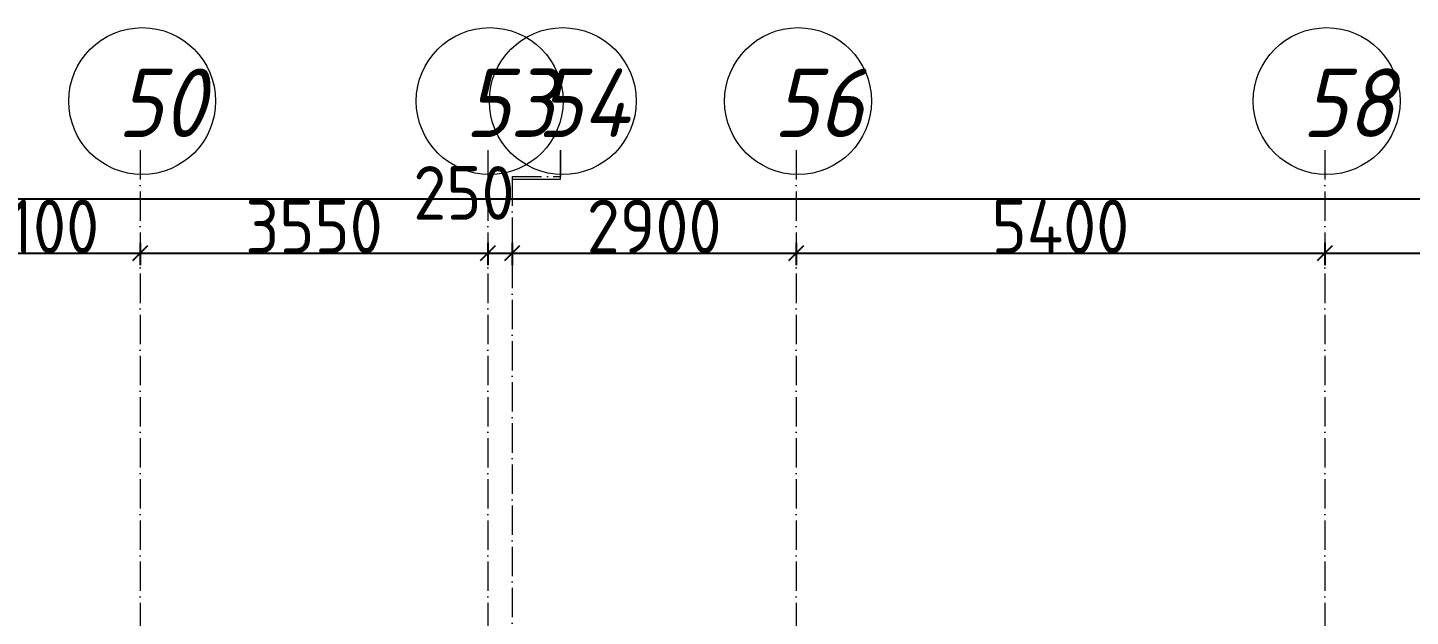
# Model space of a CAD drawing. Header units: millimetres. Extents: x -12989 to 629078, y -109036 to 555275.
# Drawn here: x 586468 to 600593, y 176917 to 182930 of the extents above; entities that cross this region are included whole.
import ezdxf

# ---------------------------------------------------------------- set-up
doc = ezdxf.new("R2010")
doc.units = ezdxf.units.MM
doc.linetypes.add('50_200_ШТРИХ_1Т_ш5_п1_п1_', pattern=[700, 500, -100, 0, -100])
for name, color, linetype, lineweight in [('A-____-____-DIMS', 7, 'Continuous', 9), ('S-GRID-____-IDEN', 7, 'Continuous', 9), ('S-GRID-____-OTLN', 7, 'Continuous', 9), ('S-GRID-____-OTLN-1', 7, '50_200_ШТРИХ_1Т_ш5_п1_п1_', 9)]:
    doc.layers.add(name, color=color, linetype=linetype, lineweight=lineweight)
doc.styles.add('ISOCPEUR_I_9', font='isocpeui.ttf', dxfattribs={"width": 0.9, "height": 250})
doc.styles.add('СПДС', font='isocpeur.ttf', dxfattribs={"width": 0.9})
doc.dimstyles.new('ISO-2_5_0_9К_БОЛЬШОЙ_ОСИ', dxfattribs={"dimscale": 304.8, "dimtxt": 248.995294, "dimasz": 0.492126, "dimexe": 0.393701, "dimexo": 0, "dimgap": 0, "dimtad": 1, "dimdec": 0, "dimzin": 0, "dimdsep": 46, "dimtxsty": 'ISOCPEUR_I_9', "dimblk1": 'OBLIQUE', "dimblk2": 'OBLIQUE', "dimsah": 1, "dimcen": 0.09, "dimdle": 0.393701, "dimazin": 0, "dimtfac": 1, "dimtdec": 4, "dimtix": 1, "dimtmove": 0, "dimatfit": 3, "dimfxl": 1, "dimtvp": 1, "dimtolj": 1, "dimtzin": 0, "dimarcsym": 2})
doc.dimstyles.new('ISO-2_5_0_9К_БОЛЬШОЙ_ОСИ_1', dxfattribs={"dimscale": 304.8, "dimtxt": 248.995294, "dimasz": 0.492126, "dimexe": 0.393701, "dimexo": 0, "dimgap": 0, "dimtad": 1, "dimdec": 0, "dimzin": 0, "dimdsep": 46, "dimtxsty": 'ISOCPEUR_I_9', "dimblk1": 'OBLIQUE', "dimblk2": 'OBLIQUE', "dimsah": 1, "dimcen": 0.09, "dimdle": 0.393701, "dimazin": 0, "dimtfac": 1, "dimtdec": 4, "dimtix": 1, "dimtmove": 1, "dimatfit": 3, "dimfxl": 1, "dimtvp": 1, "dimtolj": 1, "dimtzin": 0, "dimarcsym": 2})
doc.dimstyles.new('ISO-2_5_0_9К_БОЛЬШОЙ_ОСИ_2', dxfattribs={"dimscale": 304.8, "dimtxt": 248.995294, "dimasz": 0.492126, "dimexe": 0.393701, "dimexo": 0, "dimgap": 0, "dimtad": 1, "dimdec": 0, "dimzin": 0, "dimdsep": 46, "dimtxsty": 'ISOCPEUR_I_9', "dimblk1": 'OBLIQUE', "dimblk2": 'OBLIQUE', "dimsah": 1, "dimcen": 0.09, "dimdle": 0.393701, "dimazin": 0, "dimtfac": 1, "dimtdec": 4, "dimtix": 1, "dimtmove": 2, "dimatfit": 3, "dimfxl": 1, "dimtvp": 1, "dimtolj": 1, "dimtzin": 0, "dimarcsym": 2})

# ---------------------------------------------------------------- blocks, each defined once
blk = doc.blocks.new('Ось сетки - Круг_Ø6_00__ISO-2_5_0_9K_-25732049-АР1_План отверстий 3 этажа в осях 1-64_Ю-ЯЯ')
at = {"layer": 'S-GRID-____-IDEN'}
blk.add_circle((0, 0), 3, dxfattribs=at)
blk = doc.blocks.new('_Oblique')
at = {"color": 0, "linetype": 'ByBlock', "lineweight": -2}
blk.add_line((-0.5, -0.5), (0.5, 0.5), dxfattribs=at)
blk = doc.blocks.new('*D2864')
at = {"layer": 'A-____-____-DIMS', "color": 0, "lineweight": -2, "transparency": 16777216}
for p, q in [((352601, 2977), (354941, 2977)), ((352721, 3083), (352721, 2857)), ((354821, 3083), (354821, 2857))]:
    blk.add_line(p, q, dxfattribs=at)
at = {"layer": 'Defpoints', "color": 0, "transparency": 16777216}
for p in [(352721, 3083), (354821, 3083), (354821, 2977)]:
    blk.add_point(p, dxfattribs=at)
at = {"layer": 'A-____-____-DIMS', "color": 0, "lineweight": -2, "transparency": 16777216, "xscale": 150, "yscale": 150, "zscale": 150, "rotation": 180}
blk.add_blockref('_Oblique', (352721, 2977), dxfattribs=at)
at = {"layer": 'A-____-____-DIMS', "color": 0, "lineweight": -2, "transparency": 16777216, "xscale": 150, "yscale": 150, "zscale": 150}
blk.add_blockref('_Oblique', (354821, 2977), dxfattribs=at)
at = {"layer": 'A-____-____-DIMS', "color": 0, "transparency": 16777216, "insert": (353771, 3251), "char_height": 548.6, "attachment_point": 5, "style": 'СПДС'}
blk.add_mtext('\\A1;2100', dxfattribs=at)
blk = doc.blocks.new('*D2865')
at = {"layer": 'A-____-____-DIMS', "color": 0, "lineweight": -2, "transparency": 16777216}
for p, q in [((354701, 2977), (358491, 2977)), ((354821, 3083), (354821, 2857)), ((358371, 3083), (358371, 2857))]:
    blk.add_line(p, q, dxfattribs=at)
at = {"layer": 'Defpoints', "color": 0, "transparency": 16777216}
for p in [(354821, 3083), (358371, 3083), (358371, 2977)]:
    blk.add_point(p, dxfattribs=at)
at = {"layer": 'A-____-____-DIMS', "color": 0, "lineweight": -2, "transparency": 16777216, "xscale": 150, "yscale": 150, "zscale": 150, "rotation": 180}
blk.add_blockref('_Oblique', (354821, 2977), dxfattribs=at)
at = {"layer": 'A-____-____-DIMS', "color": 0, "lineweight": -2, "transparency": 16777216, "xscale": 150, "yscale": 150, "zscale": 150}
blk.add_blockref('_Oblique', (358371, 2977), dxfattribs=at)
at = {"layer": 'A-____-____-DIMS', "color": 0, "transparency": 16777216, "insert": (356596, 3251), "char_height": 548.6, "attachment_point": 5, "style": 'СПДС'}
blk.add_mtext('\\A1;3550', dxfattribs=at)
blk = doc.blocks.new('*D2866')
at = {"layer": 'A-____-____-DIMS', "color": 0, "lineweight": -2, "transparency": 16777216}
for p, q in [((358251, 2977), (358741, 2977)), ((358371, 3083), (358371, 2857)), ((358621, 3083), (358621, 2857))]:
    blk.add_line(p, q, dxfattribs=at)
at = {"layer": 'Defpoints', "color": 0, "transparency": 16777216}
for p in [(358371, 3083), (358621, 3083), (358621, 2977)]:
    blk.add_point(p, dxfattribs=at)
at = {"layer": 'A-____-____-DIMS', "color": 0, "lineweight": -2, "transparency": 16777216, "xscale": 150, "yscale": 150, "zscale": 150, "rotation": 180}
blk.add_blockref('_Oblique', (358371, 2977), dxfattribs=at)
at = {"layer": 'A-____-____-DIMS', "color": 0, "lineweight": -2, "transparency": 16777216, "xscale": 150, "yscale": 150, "zscale": 150}
blk.add_blockref('_Oblique', (358621, 2977), dxfattribs=at)
at = {"layer": 'A-____-____-DIMS', "color": 0, "transparency": 16777216, "insert": (357610, 3868), "char_height": 548.6, "attachment_point": 1, "line_spacing_factor": 1.149209, "style": 'СПДС'}
blk.add_mtext('\\A1;250', dxfattribs=at)
blk = doc.blocks.new('*D2867')
at = {"layer": 'A-____-____-DIMS', "color": 0, "lineweight": -2, "transparency": 16777216}
for p, q in [((358501, 2977), (361641, 2977)), ((358621, 3083), (358621, 2857)), ((361521, 3083), (361521, 2857))]:
    blk.add_line(p, q, dxfattribs=at)
at = {"layer": 'Defpoints', "color": 0, "transparency": 16777216}
for p in [(358621, 3083), (361521, 3083), (361521, 2977)]:
    blk.add_point(p, dxfattribs=at)
at = {"layer": 'A-____-____-DIMS', "color": 0, "lineweight": -2, "transparency": 16777216, "xscale": 150, "yscale": 150, "zscale": 150, "rotation": 180}
blk.add_blockref('_Oblique', (358621, 2977), dxfattribs=at)
at = {"layer": 'A-____-____-DIMS', "color": 0, "lineweight": -2, "transparency": 16777216, "xscale": 150, "yscale": 150, "zscale": 150}
blk.add_blockref('_Oblique', (361521, 2977), dxfattribs=at)
at = {"layer": 'A-____-____-DIMS', "color": 0, "transparency": 16777216, "insert": (360071, 3251), "char_height": 548.6, "attachment_point": 5, "style": 'СПДС'}
blk.add_mtext('\\A1;2900', dxfattribs=at)
blk = doc.blocks.new('*D2868')
at = {"layer": 'A-____-____-DIMS', "color": 0, "lineweight": -2, "transparency": 16777216}
for p, q in [((361401, 2977), (367041, 2977)), ((361521, 3083), (361521, 2857)), ((366921, 3083), (366921, 2857))]:
    blk.add_line(p, q, dxfattribs=at)
at = {"layer": 'Defpoints', "color": 0, "transparency": 16777216}
for p in [(361521, 3083), (366921, 3083), (366921, 2977)]:
    blk.add_point(p, dxfattribs=at)
at = {"layer": 'A-____-____-DIMS', "color": 0, "lineweight": -2, "transparency": 16777216, "xscale": 150, "yscale": 150, "zscale": 150, "rotation": 180}
blk.add_blockref('_Oblique', (361521, 2977), dxfattribs=at)
at = {"layer": 'A-____-____-DIMS', "color": 0, "lineweight": -2, "transparency": 16777216, "xscale": 150, "yscale": 150, "zscale": 150}
blk.add_blockref('_Oblique', (366921, 2977), dxfattribs=at)
at = {"layer": 'A-____-____-DIMS', "color": 0, "transparency": 16777216, "insert": (364221, 3251), "char_height": 548.6, "attachment_point": 5, "style": 'СПДС'}
blk.add_mtext('\\A1;5400', dxfattribs=at)
blk = doc.blocks.new('*D2869')
at = {"layer": 'A-____-____-DIMS', "color": 0, "lineweight": -2, "transparency": 16777216}
for p, q in [((366801, 2977), (372991, 2977)), ((366921, 3083), (366921, 2857)), ((372871, 3083), (372871, 2857))]:
    blk.add_line(p, q, dxfattribs=at)
at = {"layer": 'Defpoints', "color": 0, "transparency": 16777216}
for p in [(366921, 3083), (372871, 3083), (372871, 2977)]:
    blk.add_point(p, dxfattribs=at)
at = {"layer": 'A-____-____-DIMS', "color": 0, "lineweight": -2, "transparency": 16777216, "xscale": 150, "yscale": 150, "zscale": 150, "rotation": 180}
blk.add_blockref('_Oblique', (366921, 2977), dxfattribs=at)
at = {"layer": 'A-____-____-DIMS', "color": 0, "lineweight": -2, "transparency": 16777216, "xscale": 150, "yscale": 150, "zscale": 150}
blk.add_blockref('_Oblique', (372871, 2977), dxfattribs=at)
at = {"layer": 'A-____-____-DIMS', "color": 0, "transparency": 16777216, "insert": (369896, 3251), "char_height": 548.6, "attachment_point": 5, "style": 'СПДС'}
blk.add_mtext('\\A1;5950', dxfattribs=at)
blk = doc.blocks.new('*D2873')
at = {"layer": 'A-____-____-DIMS', "color": 0, "lineweight": -2, "transparency": 16777216}
for p, q in [((281421, 3635), (281421, 3409)), ((384921, 3635), (384921, 3409)), ((281301, 3529), (332155, 3529)), ((385041, 3529), (334032, 3529))]:
    blk.add_line(p, q, dxfattribs=at)
at = {"layer": 'Defpoints', "color": 0, "transparency": 16777216}
for p in [(281421, 3635), (384921, 3635), (384921, 3529)]:
    blk.add_point(p, dxfattribs=at)
at = {"layer": 'A-____-____-DIMS', "color": 0, "lineweight": -2, "transparency": 16777216, "xscale": 150, "yscale": 150, "zscale": 150, "rotation": 180}
blk.add_blockref('_Oblique', (281421, 3529), dxfattribs=at)
at = {"layer": 'A-____-____-DIMS', "color": 0, "lineweight": -2, "transparency": 16777216, "xscale": 150, "yscale": 150, "zscale": 150}
blk.add_blockref('_Oblique', (384921, 3529), dxfattribs=at)
at = {"layer": 'A-____-____-DIMS', "color": 0, "transparency": 16777216, "insert": (332155, 4055), "char_height": 548.6, "attachment_point": 1, "line_spacing_factor": 1.149209, "style": 'СПДС'}
blk.add_mtext('\\A1;103500', dxfattribs=at)
blk = doc.blocks.new('3эт')
at = {"layer": 'S-GRID-____-OTLN-1', "color": 251, "ltscale": 0.6, "true_color": 0x636466}
for p, q in [((354820.7, 4029.4), (354820.7, -46882.4)), ((358370.7, 4029.4), (358370.7, -46592.2)), ((359117.4, 3761.2), (359117.4, 4029.4)), ((361520.7, 4029.4), (361520.7, -46882.4)), ((366920.7, 4029.4), (366920.7, -46882.4)), ((358620.7, 3761.2), (358620.7, -46882.4)), ((358620.7, 3761.2), (359117.4, 3761.2))]:
    blk.add_line(p, q, dxfattribs=at)
at = {"layer": 'S-GRID-____-IDEN', "xscale": 250, "yscale": 250, "zscale": 99.99999999999993, "rotation": 180}
for p in [(354840.6, 4531.9), (358390.6, 4531.9), (359137.3, 4531.9), (361540.6, 4531.9), (366940.6, 4531.9)]:
    blk.add_blockref('Ось сетки - Круг_Ø6_00__ISO-2_5_0_9K_-25732049-АР1_План отверстий 3 этажа в осях 1-64_Ю-ЯЯ', p, dxfattribs=at)
at = {"layer": 'S-GRID-____-IDEN', "char_height": 700, "attachment_point": 1, "style": 'ISOCPEUR_I_9'}
for s, insert, width in [('50', (354589.1, 4864.3), 404.05), ('53', (358139.1, 4864.3), 404.05), ('54', (358876.8, 4864.3), 425.696), ('56', (361289.1, 4864.3), 404.05), ('58', (366689.1, 4864.3), 404.05)]:
    blk.add_mtext(s, dxfattribs=dict(at, insert=insert, width=width))
at = {"layer": 'A-____-____-DIMS'}
for base, p1, p2, dimstyle, override, picture, middle in [((384920.7, 3529.2), (281420.7, 3635.3), (384920.7, 3635.3), 'ISO-2_5_0_9К_БОЛЬШОЙ_ОСИ_2', {"dimtxt": 1.8, "dimpost": '<>', "dimtxsty": 'СПДС', "dimfxl": 103500}, '*D2873', (333093.6, 3689.2)), ((358620.7, 2977), (358370.7, 3083.1), (358620.7, 3083.1), 'ISO-2_5_0_9К_БОЛЬШОЙ_ОСИ_1', {"dimtxt": 1.8, "dimpost": '<>', "dimtxsty": 'СПДС', "dimfxl": 250}, '*D2866', (358079.1, 3136.9))]:
    dim = blk.add_linear_dim(base=base, p1=p1, p2=p2, dimstyle=dimstyle, override=override, dxfattribs=at)
    dim.commit()
    dim.dimension.update_dxf_attribs({"geometry": picture, "text_midpoint": middle, "dimtype": 160})
for base, p1, p2, override, picture, middle in [((354820.7, 2977), (352720.7, 3083.1), (354820.7, 3083.1), {"dimtxt": 1.8, "dimpost": '<>', "dimtxsty": 'СПДС', "dimfxl": 2100}, '*D2864', (353770.7, 3251.3)), ((358370.7, 2977), (354820.7, 3083.1), (358370.7, 3083.1), {"dimtxt": 1.8, "dimpost": '<>', "dimtxsty": 'СПДС', "dimfxl": 3550}, '*D2865', (356595.7, 3251.3)), ((361520.7, 2977), (358620.7, 3083.1), (361520.7, 3083.1), {"dimtxt": 1.8, "dimpost": '<>', "dimtxsty": 'СПДС', "dimfxl": 2900}, '*D2867', (360070.7, 3251.3)), ((366920.7, 2977), (361520.7, 3083.1), (366920.7, 3083.1), {"dimtxt": 1.8, "dimpost": '<>', "dimtxsty": 'СПДС', "dimfxl": 5400}, '*D2868', (364220.7, 3251.3)), ((372870.7, 2977), (366920.7, 3083.1), (372870.7, 3083.1), {"dimtxt": 1.8, "dimpost": '<>', "dimtxsty": 'СПДС', "dimfxl": 5950}, '*D2869', (369895.7, 3251.3))]:
    dim = blk.add_linear_dim(base=base, p1=p1, p2=p2, dimstyle='ISO-2_5_0_9К_БОЛЬШОЙ_ОСИ', override=override, dxfattribs=at)
    dim.commit()
    dim.dimension.update_dxf_attribs({"geometry": picture, "text_midpoint": middle})

msp = doc.modelspace()

# ---------------------------------------------------------------- linework, layer by layer
at = {"layer": 'S-GRID-____-OTLN'}
for p, q in [((591910.6752, 181382.4133), (591910.6752, 181677.2598)), ((591417.7976, 181382.4133), (591910.6752, 181382.4133))]:
    msp.add_line(p, q, dxfattribs=at)

# ---------------------------------------------------------------- block references
msp.add_blockref('3эт', (232797.0902, 177647.8646))

doc.saveas('drawing.dxf')
